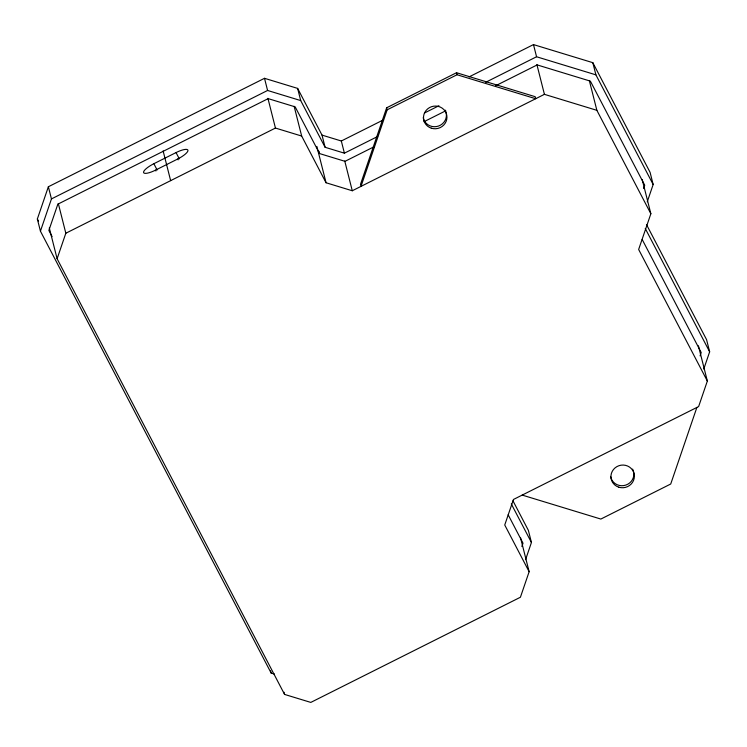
<?xml version="1.0" encoding="UTF-8"?>
<svg xmlns="http://www.w3.org/2000/svg" width="747" height="747" viewBox="0 0 747 747"><rect width="100%" height="100%" fill="white"/><g stroke="black" fill="none" stroke-linecap="round" stroke-linejoin="round"><path stroke-width="1.12" d="M274.476 674.093L271.161 673.084L40.431 231.168L37.35 218.992L48.368 186.75L264.503 78.304L297.633 88.398L322.022 135.114L325.104 147.29L344.404 153.172L377.646 136.496M40.431 231.168L51.45 198.917L48.368 186.75M520.491 537.569L529.137 571.716L520.416 597.236L310.799 702.413L284.579 694.421L57.108 258.751L65.829 233.232L58.303 203.492M386.657 107.783L360.493 184.341L361.006 186.367L387.17 109.809L386.657 107.783L456.529 72.72L535.179 96.69L535.692 98.725L457.043 74.747L387.17 109.809M643.615 188.496L644.726 185.247L590.363 81.134L537.168 64.914L495.616 85.765M521.882 546.496L523.003 543.218L508.156 514.776M647.247 201.839L653.158 184.518L650.086 172.342L592.819 62.673L533.479 44.587L469.079 76.894M525.561 559.69L531.434 542.49L528.353 530.314L512.984 500.863M642.215 179.597L650.861 213.745L638.648 249.47L707.344 381.045L698.622 406.564L513.46 499.472L504.739 524.992L529.137 571.716M700.088 355.833L701.209 352.547L642.177 239.479M703.777 369.018L709.65 351.818L706.569 339.642L646.463 224.52M696.876 407.442L670.722 484.009L600.849 519.062L522.2 495.093M51.45 198.917L267.585 90.471L300.705 100.574L325.104 147.29M153.854 163.714L176.04 152.584A12.428 3.24 -27.6 0 1 187.945 150.24A12.428 3.24 -27.6 0 1 177.665 159.027L155.488 170.157A12.428 3.24 -27.6 0 1 143.573 172.501A12.428 3.24 -27.6 0 1 153.854 163.714L157.131 169.999M65.829 233.232L275.447 128.054L301.667 136.047L326.056 182.763L352.276 190.756L544.423 94.337L596.862 110.323L650.861 213.745M322.022 135.114L341.323 140.996L382.875 120.155M424.38 113.049L438.928 105.747M485.662 82.301L536.561 56.763L595.901 74.849L653.158 184.518M374.098 146.739L345.011 161.333L319.567 153.574L295.168 106.858L268.182 98.632L57.846 204.174L48.863 230.44L52.103 236.64M423.951 121.724L445.763 110.78M645.249 228.47L709.65 351.818M511.284 503.898L531.434 542.49M176.04 152.584L179.317 158.868M177.665 159.027L178.103 159.858M155.488 170.157L155.918 170.988M37.35 218.992L38.424 221.065M698.426 345.796L707.344 381.045M592.819 62.673L595.901 74.849M589.336 80.583L596.862 110.323M533.479 44.587L536.561 56.763M536.897 64.597L544.423 94.337M456.529 72.72L457.043 74.747M341.323 140.996L344.404 153.172M344.75 161.016L352.276 190.756M318.988 151.314L319.567 153.574M316.859 146.412L326.056 182.763M297.633 88.398L300.705 100.574M294.141 106.307L301.667 136.047M264.503 78.304L267.585 90.471M267.921 98.315L275.447 128.054M163.117 150.903L170.643 180.643M284.019 692.217L284.579 694.421M270.601 670.871L271.161 673.084M49.302 227.919L57.108 258.751M632.625 469.116A11.747 11.317 -14.2 0 1 625.893 485.064A11.747 11.317 -14.2 0 1 610.626 476.661M445.193 110.126A11.747 11.317 -14.2 0 1 438.461 126.066A11.747 11.317 -14.2 0 1 423.194 117.671M618.777 487.175A11.747 11.317 -14.2 0 0 634.184 474.112A11.747 11.317 -14.2 0 0 615.024 467.921A11.747 11.317 -14.2 0 0 618.777 487.175M431.336 128.185A11.747 11.317 -14.2 0 0 446.753 115.122A11.747 11.317 -14.2 0 0 427.592 108.931A11.747 11.317 -14.2 0 0 431.336 128.185"/></g></svg>
